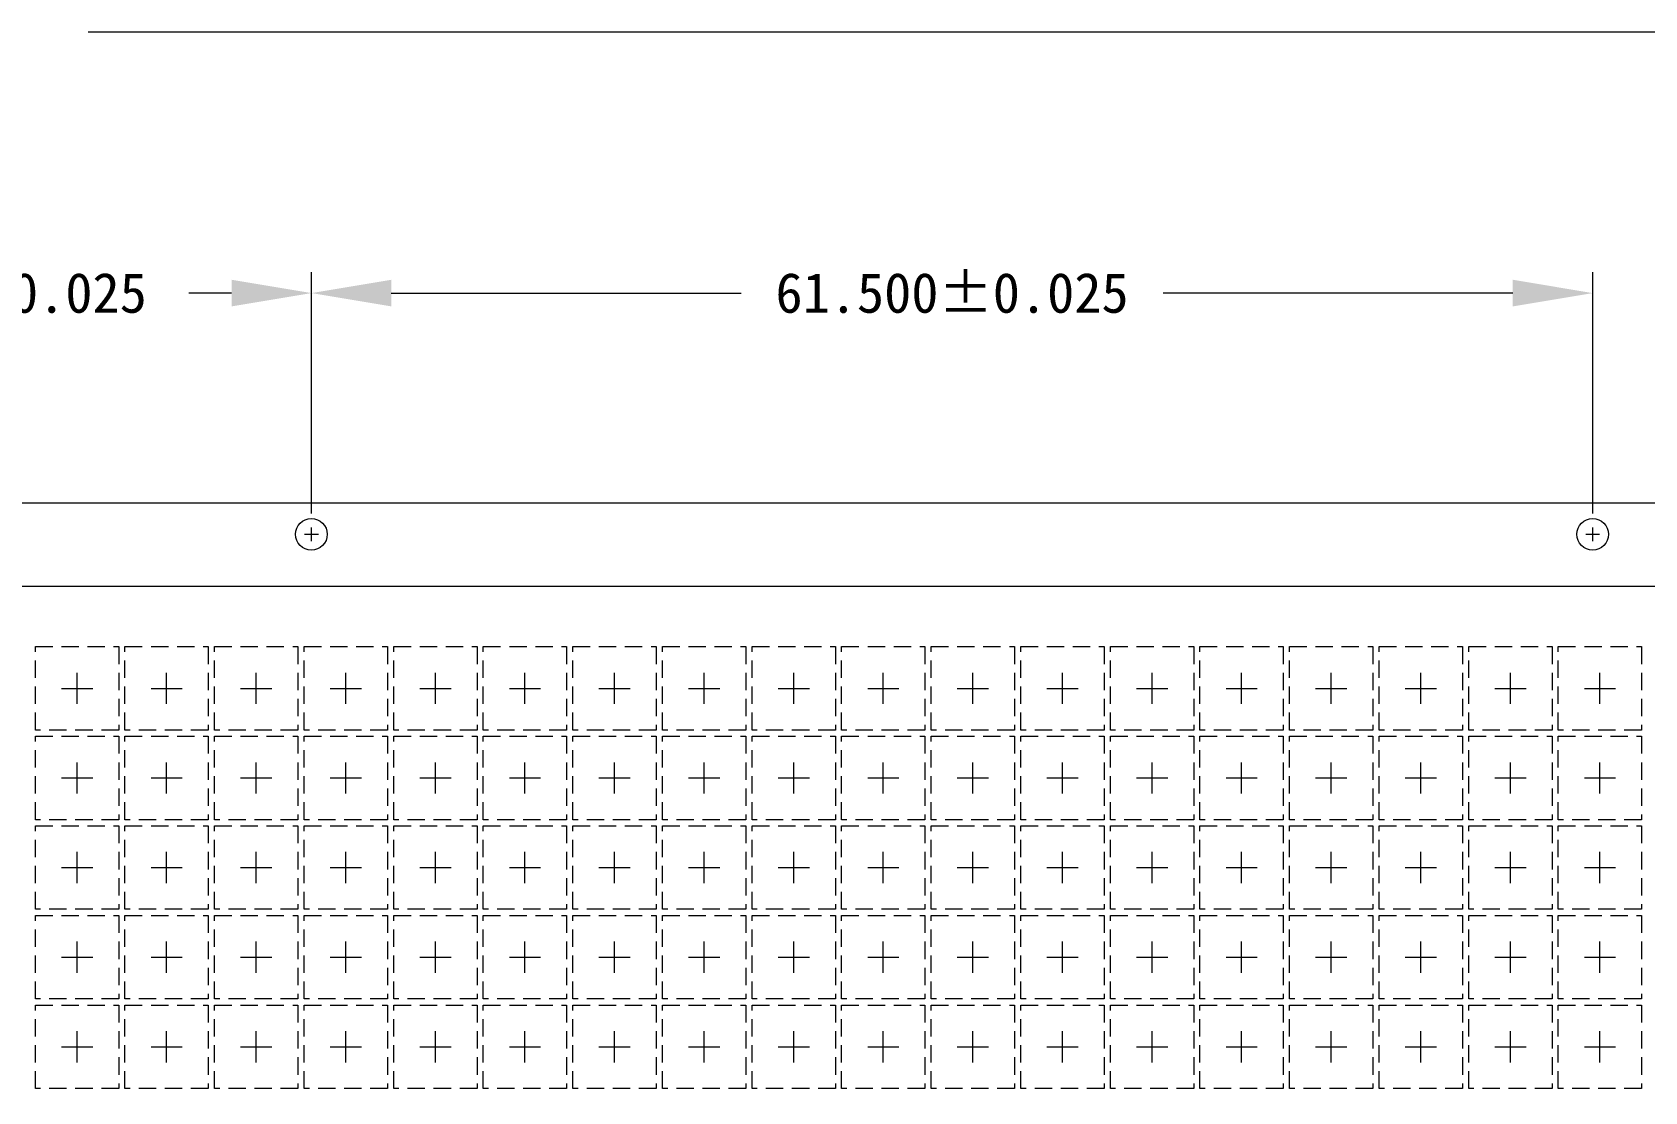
# Model space of a CAD drawing. Header units: millimetres. Extents: x 2103 to 2391, y 501 to 745.
# Drawn here: x 2191.66 to 2214.88, y 596.12 to 611.37 of the extents above; entities that cross this region are included whole.
import ezdxf

# ---------------------------------------------------------------- set-up
doc = ezdxf.new("R2010")
doc.units = ezdxf.units.MM
for name, pattern in [('CENTER', [2, 1.25, -0.25, 0.25, -0.25]), ('DASHED', [0.75, 0.5, -0.25]), ('HIDDEN', [0.375, 0.25, -0.125])]:
    doc.linetypes.add(name, pattern=pattern)
for name, color, linetype, lineweight in [('1', 7, 'Continuous', 18), ('1D', 4, 'Continuous', 18), ('PKG', 6, 'HIDDEN', 9)]:
    doc.layers.add(name, color=color, linetype=linetype, lineweight=lineweight)
doc.layers.add('中心线', color=1, linetype='CENTER')
doc.layers.add('标注', color=4, linetype='Continuous')
doc.styles.add('宋体', font='')
doc.styles.get('宋体').set_extended_font_data('宋体')

msp = doc.modelspace()

# ---------------------------------------------------------------- hatches: boundary and pattern name
at = {"layer": '标注', "lineweight": 0}
for points in [[(2194.52522, 607.80399), (2194.52522, 607.42066), (2195.67522, 607.61232)], [(2196.82522, 607.80399), (2196.82522, 607.42066), (2195.67522, 607.61232)], [(2212.97522, 607.80399), (2212.97522, 607.42066), (2214.12522, 607.61232)]]:
    msp.add_hatch(color=256, dxfattribs=at).paths.add_polyline_path(points, flags=0)

# ---------------------------------------------------------------- linework, layer by layer
at = {"color": 6, "linetype": 'ByBlock', "lineweight": 0}
msp.add_lwpolyline([(2147.00022, 581.49453), (2147.00022, 581.49453), (2147.00022, 584.64453), (2147.18022, 584.64453, 0.41421356), (2147.30022, 584.76453), (2147.30022, 590.52453, 0.41421356), (2147.18022, 590.64453), (2147.00022, 590.64453), (2147.00022, 595.14453), (2147.18022, 595.14453, 0.41421356), (2147.30022, 595.26453), (2147.30022, 601.02453, 0.41421356), (2147.18022, 601.14453), (2147.00022, 601.14453), (2147.00022, 604.29453), (2147.00022, 604.29453), (2147.00022, 604.29453), (2147.30022, 604.59453), (2224.10022, 604.59453)], format="xyb", dxfattribs=at)
at = {"layer": '1', "lineweight": 0}
for centre in [(2195.67522, 604.14093), (2214.12522, 604.14093)]:
    msp.add_circle(centre, 0.2286, dxfattribs=at)
at = {"layer": '1D', "lineweight": 0}
for p, q in [((2195.67522, 604.04093), (2195.67522, 604.24093)), ((2214.12522, 604.04093), (2214.12522, 604.24093)), ((2195.57522, 604.14093), (2195.77522, 604.14093)), ((2214.02522, 604.14093), (2214.22522, 604.14093))]:
    msp.add_line(p, q, dxfattribs=at)
msp.add_lwpolyline([(2148.35022, 603.39453), (2223.35022, 603.39453), (2223.35022, 582.39453), (2148.35022, 582.39453)], close=True, dxfattribs=at)
at = {"layer": 'PKG', "color": 2, "linetype": 'DASHED', "lineweight": 0, "ltscale": 0.5}
for points in [[(2191.70022, 602.52453), (2192.90022, 602.52453), (2192.90022, 601.32453), (2191.70022, 601.32453)], [(2192.99022, 602.52453), (2194.19022, 602.52453), (2194.19022, 601.32453), (2192.99022, 601.32453)], [(2194.28022, 602.52453), (2195.48022, 602.52453), (2195.48022, 601.32453), (2194.28022, 601.32453)], [(2195.57022, 602.52453), (2196.77022, 602.52453), (2196.77022, 601.32453), (2195.57022, 601.32453)], [(2196.86022, 602.52453), (2198.06022, 602.52453), (2198.06022, 601.32453), (2196.86022, 601.32453)], [(2198.15022, 602.52453), (2199.35022, 602.52453), (2199.35022, 601.32453), (2198.15022, 601.32453)], [(2199.44022, 602.52453), (2200.64022, 602.52453), (2200.64022, 601.32453), (2199.44022, 601.32453)], [(2200.73022, 602.52453), (2201.93022, 602.52453), (2201.93022, 601.32453), (2200.73022, 601.32453)], [(2202.02022, 602.52453), (2203.22022, 602.52453), (2203.22022, 601.32453), (2202.02022, 601.32453)], [(2203.31022, 602.52453), (2204.51022, 602.52453), (2204.51022, 601.32453), (2203.31022, 601.32453)], [(2204.60022, 602.52453), (2205.80022, 602.52453), (2205.80022, 601.32453), (2204.60022, 601.32453)], [(2205.89022, 602.52453), (2207.09022, 602.52453), (2207.09022, 601.32453), (2205.89022, 601.32453)], [(2207.18022, 602.52453), (2208.38022, 602.52453), (2208.38022, 601.32453), (2207.18022, 601.32453)], [(2208.47022, 602.52453), (2209.67022, 602.52453), (2209.67022, 601.32453), (2208.47022, 601.32453)], [(2209.76022, 602.52453), (2210.96022, 602.52453), (2210.96022, 601.32453), (2209.76022, 601.32453)], [(2211.05022, 602.52453), (2212.25022, 602.52453), (2212.25022, 601.32453), (2211.05022, 601.32453)], [(2212.34022, 602.52453), (2213.54022, 602.52453), (2213.54022, 601.32453), (2212.34022, 601.32453)], [(2213.63022, 602.52453), (2214.83022, 602.52453), (2214.83022, 601.32453), (2213.63022, 601.32453)], [(2191.70022, 601.23453), (2192.90022, 601.23453), (2192.90022, 600.03453), (2191.70022, 600.03453)], [(2192.99022, 601.23453), (2194.19022, 601.23453), (2194.19022, 600.03453), (2192.99022, 600.03453)], [(2194.28022, 601.23453), (2195.48022, 601.23453), (2195.48022, 600.03453), (2194.28022, 600.03453)], [(2195.57022, 601.23453), (2196.77022, 601.23453), (2196.77022, 600.03453), (2195.57022, 600.03453)], [(2196.86022, 601.23453), (2198.06022, 601.23453), (2198.06022, 600.03453), (2196.86022, 600.03453)], [(2198.15022, 601.23453), (2199.35022, 601.23453), (2199.35022, 600.03453), (2198.15022, 600.03453)], [(2199.44022, 601.23453), (2200.64022, 601.23453), (2200.64022, 600.03453), (2199.44022, 600.03453)], [(2200.73022, 601.23453), (2201.93022, 601.23453), (2201.93022, 600.03453), (2200.73022, 600.03453)], [(2202.02022, 601.23453), (2203.22022, 601.23453), (2203.22022, 600.03453), (2202.02022, 600.03453)], [(2203.31022, 601.23453), (2204.51022, 601.23453), (2204.51022, 600.03453), (2203.31022, 600.03453)], [(2204.60022, 601.23453), (2205.80022, 601.23453), (2205.80022, 600.03453), (2204.60022, 600.03453)], [(2205.89022, 601.23453), (2207.09022, 601.23453), (2207.09022, 600.03453), (2205.89022, 600.03453)], [(2207.18022, 601.23453), (2208.38022, 601.23453), (2208.38022, 600.03453), (2207.18022, 600.03453)], [(2208.47022, 601.23453), (2209.67022, 601.23453), (2209.67022, 600.03453), (2208.47022, 600.03453)], [(2209.76022, 601.23453), (2210.96022, 601.23453), (2210.96022, 600.03453), (2209.76022, 600.03453)], [(2211.05022, 601.23453), (2212.25022, 601.23453), (2212.25022, 600.03453), (2211.05022, 600.03453)], [(2212.34022, 601.23453), (2213.54022, 601.23453), (2213.54022, 600.03453), (2212.34022, 600.03453)], [(2213.63022, 601.23453), (2214.83022, 601.23453), (2214.83022, 600.03453), (2213.63022, 600.03453)], [(2191.70022, 599.94453), (2192.90022, 599.94453), (2192.90022, 598.74453), (2191.70022, 598.74453)], [(2192.99022, 599.94453), (2194.19022, 599.94453), (2194.19022, 598.74453), (2192.99022, 598.74453)], [(2194.28022, 599.94453), (2195.48022, 599.94453), (2195.48022, 598.74453), (2194.28022, 598.74453)], [(2195.57022, 599.94453), (2196.77022, 599.94453), (2196.77022, 598.74453), (2195.57022, 598.74453)], [(2196.86022, 599.94453), (2198.06022, 599.94453), (2198.06022, 598.74453), (2196.86022, 598.74453)], [(2198.15022, 599.94453), (2199.35022, 599.94453), (2199.35022, 598.74453), (2198.15022, 598.74453)], [(2199.44022, 599.94453), (2200.64022, 599.94453), (2200.64022, 598.74453), (2199.44022, 598.74453)], [(2200.73022, 599.94453), (2201.93022, 599.94453), (2201.93022, 598.74453), (2200.73022, 598.74453)], [(2202.02022, 599.94453), (2203.22022, 599.94453), (2203.22022, 598.74453), (2202.02022, 598.74453)], [(2203.31022, 599.94453), (2204.51022, 599.94453), (2204.51022, 598.74453), (2203.31022, 598.74453)], [(2204.60022, 599.94453), (2205.80022, 599.94453), (2205.80022, 598.74453), (2204.60022, 598.74453)], [(2205.89022, 599.94453), (2207.09022, 599.94453), (2207.09022, 598.74453), (2205.89022, 598.74453)], [(2207.18022, 599.94453), (2208.38022, 599.94453), (2208.38022, 598.74453), (2207.18022, 598.74453)], [(2208.47022, 599.94453), (2209.67022, 599.94453), (2209.67022, 598.74453), (2208.47022, 598.74453)], [(2209.76022, 599.94453), (2210.96022, 599.94453), (2210.96022, 598.74453), (2209.76022, 598.74453)], [(2211.05022, 599.94453), (2212.25022, 599.94453), (2212.25022, 598.74453), (2211.05022, 598.74453)], [(2212.34022, 599.94453), (2213.54022, 599.94453), (2213.54022, 598.74453), (2212.34022, 598.74453)], [(2213.63022, 599.94453), (2214.83022, 599.94453), (2214.83022, 598.74453), (2213.63022, 598.74453)], [(2191.70022, 598.65453), (2192.90022, 598.65453), (2192.90022, 597.45453), (2191.70022, 597.45453)], [(2192.99022, 598.65453), (2194.19022, 598.65453), (2194.19022, 597.45453), (2192.99022, 597.45453)], [(2194.28022, 598.65453), (2195.48022, 598.65453), (2195.48022, 597.45453), (2194.28022, 597.45453)], [(2195.57022, 598.65453), (2196.77022, 598.65453), (2196.77022, 597.45453), (2195.57022, 597.45453)], [(2196.86022, 598.65453), (2198.06022, 598.65453), (2198.06022, 597.45453), (2196.86022, 597.45453)], [(2198.15022, 598.65453), (2199.35022, 598.65453), (2199.35022, 597.45453), (2198.15022, 597.45453)], [(2199.44022, 598.65453), (2200.64022, 598.65453), (2200.64022, 597.45453), (2199.44022, 597.45453)], [(2200.73022, 598.65453), (2201.93022, 598.65453), (2201.93022, 597.45453), (2200.73022, 597.45453)], [(2202.02022, 598.65453), (2203.22022, 598.65453), (2203.22022, 597.45453), (2202.02022, 597.45453)], [(2203.31022, 598.65453), (2204.51022, 598.65453), (2204.51022, 597.45453), (2203.31022, 597.45453)], [(2204.60022, 598.65453), (2205.80022, 598.65453), (2205.80022, 597.45453), (2204.60022, 597.45453)], [(2205.89022, 598.65453), (2207.09022, 598.65453), (2207.09022, 597.45453), (2205.89022, 597.45453)], [(2207.18022, 598.65453), (2208.38022, 598.65453), (2208.38022, 597.45453), (2207.18022, 597.45453)], [(2208.47022, 598.65453), (2209.67022, 598.65453), (2209.67022, 597.45453), (2208.47022, 597.45453)], [(2209.76022, 598.65453), (2210.96022, 598.65453), (2210.96022, 597.45453), (2209.76022, 597.45453)], [(2211.05022, 598.65453), (2212.25022, 598.65453), (2212.25022, 597.45453), (2211.05022, 597.45453)], [(2212.34022, 598.65453), (2213.54022, 598.65453), (2213.54022, 597.45453), (2212.34022, 597.45453)], [(2213.63022, 598.65453), (2214.83022, 598.65453), (2214.83022, 597.45453), (2213.63022, 597.45453)], [(2191.70022, 597.36453), (2192.90022, 597.36453), (2192.90022, 596.16453), (2191.70022, 596.16453)], [(2192.99022, 597.36453), (2194.19022, 597.36453), (2194.19022, 596.16453), (2192.99022, 596.16453)], [(2194.28022, 597.36453), (2195.48022, 597.36453), (2195.48022, 596.16453), (2194.28022, 596.16453)], [(2195.57022, 597.36453), (2196.77022, 597.36453), (2196.77022, 596.16453), (2195.57022, 596.16453)], [(2196.86022, 597.36453), (2198.06022, 597.36453), (2198.06022, 596.16453), (2196.86022, 596.16453)], [(2198.15022, 597.36453), (2199.35022, 597.36453), (2199.35022, 596.16453), (2198.15022, 596.16453)], [(2199.44022, 597.36453), (2200.64022, 597.36453), (2200.64022, 596.16453), (2199.44022, 596.16453)], [(2200.73022, 597.36453), (2201.93022, 597.36453), (2201.93022, 596.16453), (2200.73022, 596.16453)], [(2202.02022, 597.36453), (2203.22022, 597.36453), (2203.22022, 596.16453), (2202.02022, 596.16453)], [(2203.31022, 597.36453), (2204.51022, 597.36453), (2204.51022, 596.16453), (2203.31022, 596.16453)], [(2204.60022, 597.36453), (2205.80022, 597.36453), (2205.80022, 596.16453), (2204.60022, 596.16453)], [(2205.89022, 597.36453), (2207.09022, 597.36453), (2207.09022, 596.16453), (2205.89022, 596.16453)], [(2207.18022, 597.36453), (2208.38022, 597.36453), (2208.38022, 596.16453), (2207.18022, 596.16453)], [(2208.47022, 597.36453), (2209.67022, 597.36453), (2209.67022, 596.16453), (2208.47022, 596.16453)], [(2209.76022, 597.36453), (2210.96022, 597.36453), (2210.96022, 596.16453), (2209.76022, 596.16453)], [(2211.05022, 597.36453), (2212.25022, 597.36453), (2212.25022, 596.16453), (2211.05022, 596.16453)], [(2212.34022, 597.36453), (2213.54022, 597.36453), (2213.54022, 596.16453), (2212.34022, 596.16453)], [(2213.63022, 597.36453), (2214.83022, 597.36453), (2214.83022, 596.16453), (2213.63022, 596.16453)]]:
    msp.add_lwpolyline(points, close=True, dxfattribs=at)
at = {"layer": '中心线', "color": 1, "linetype": 'CENTER', "lineweight": 0, "ltscale": 0.5}
for p, q in [((2192.30022, 601.69953), (2192.30022, 602.14953)), ((2193.59022, 601.69953), (2193.59022, 602.14953)), ((2194.88022, 601.69953), (2194.88022, 602.14953)), ((2196.17022, 601.69953), (2196.17022, 602.14953)), ((2197.46022, 601.69953), (2197.46022, 602.14953)), ((2198.75022, 601.69953), (2198.75022, 602.14953)), ((2200.04022, 601.69953), (2200.04022, 602.14953)), ((2201.33022, 601.69953), (2201.33022, 602.14953)), ((2202.62022, 601.69953), (2202.62022, 602.14953)), ((2203.91022, 601.69953), (2203.91022, 602.14953)), ((2205.20022, 601.69953), (2205.20022, 602.14953)), ((2206.49022, 601.69953), (2206.49022, 602.14953)), ((2207.78022, 601.69953), (2207.78022, 602.14953)), ((2209.07022, 601.69953), (2209.07022, 602.14953)), ((2210.36022, 601.69953), (2210.36022, 602.14953)), ((2211.65022, 601.69953), (2211.65022, 602.14953)), ((2212.94022, 601.69953), (2212.94022, 602.14953)), ((2214.23022, 601.69953), (2214.23022, 602.14953)), ((2192.07522, 601.92453), (2192.52522, 601.92453)), ((2193.36522, 601.92453), (2193.81522, 601.92453)), ((2194.65522, 601.92453), (2195.10522, 601.92453)), ((2195.94522, 601.92453), (2196.39522, 601.92453)), ((2197.23522, 601.92453), (2197.68522, 601.92453)), ((2198.52522, 601.92453), (2198.97522, 601.92453)), ((2199.81522, 601.92453), (2200.26522, 601.92453)), ((2201.10522, 601.92453), (2201.55522, 601.92453)), ((2202.39522, 601.92453), (2202.84522, 601.92453)), ((2203.68522, 601.92453), (2204.13522, 601.92453)), ((2204.97522, 601.92453), (2205.42522, 601.92453)), ((2206.26522, 601.92453), (2206.71522, 601.92453)), ((2207.55522, 601.92453), (2208.00522, 601.92453)), ((2208.84522, 601.92453), (2209.29522, 601.92453)), ((2210.13522, 601.92453), (2210.58522, 601.92453)), ((2211.42522, 601.92453), (2211.87522, 601.92453)), ((2212.71522, 601.92453), (2213.16522, 601.92453)), ((2214.00522, 601.92453), (2214.45522, 601.92453)), ((2192.30022, 600.40953), (2192.30022, 600.85953)), ((2193.59022, 600.40953), (2193.59022, 600.85953)), ((2194.88022, 600.40953), (2194.88022, 600.85953)), ((2196.17022, 600.40953), (2196.17022, 600.85953)), ((2197.46022, 600.40953), (2197.46022, 600.85953)), ((2198.75022, 600.40953), (2198.75022, 600.85953)), ((2200.04022, 600.40953), (2200.04022, 600.85953)), ((2201.33022, 600.40953), (2201.33022, 600.85953)), ((2202.62022, 600.40953), (2202.62022, 600.85953)), ((2203.91022, 600.40953), (2203.91022, 600.85953)), ((2205.20022, 600.40953), (2205.20022, 600.85953)), ((2206.49022, 600.40953), (2206.49022, 600.85953)), ((2207.78022, 600.40953), (2207.78022, 600.85953)), ((2209.07022, 600.40953), (2209.07022, 600.85953)), ((2210.36022, 600.40953), (2210.36022, 600.85953)), ((2211.65022, 600.40953), (2211.65022, 600.85953)), ((2212.94022, 600.40953), (2212.94022, 600.85953)), ((2214.23022, 600.40953), (2214.23022, 600.85953)), ((2192.07522, 600.63453), (2192.52522, 600.63453)), ((2193.36522, 600.63453), (2193.81522, 600.63453)), ((2194.65522, 600.63453), (2195.10522, 600.63453)), ((2195.94522, 600.63453), (2196.39522, 600.63453)), ((2197.23522, 600.63453), (2197.68522, 600.63453)), ((2198.52522, 600.63453), (2198.97522, 600.63453)), ((2199.81522, 600.63453), (2200.26522, 600.63453)), ((2201.10522, 600.63453), (2201.55522, 600.63453)), ((2202.39522, 600.63453), (2202.84522, 600.63453)), ((2203.68522, 600.63453), (2204.13522, 600.63453)), ((2204.97522, 600.63453), (2205.42522, 600.63453)), ((2206.26522, 600.63453), (2206.71522, 600.63453)), ((2207.55522, 600.63453), (2208.00522, 600.63453)), ((2208.84522, 600.63453), (2209.29522, 600.63453)), ((2210.13522, 600.63453), (2210.58522, 600.63453)), ((2211.42522, 600.63453), (2211.87522, 600.63453)), ((2212.71522, 600.63453), (2213.16522, 600.63453)), ((2214.00522, 600.63453), (2214.45522, 600.63453)), ((2192.30022, 599.11953), (2192.30022, 599.56953)), ((2193.59022, 599.11953), (2193.59022, 599.56953)), ((2194.88022, 599.11953), (2194.88022, 599.56953)), ((2196.17022, 599.11953), (2196.17022, 599.56953)), ((2197.46022, 599.11953), (2197.46022, 599.56953)), ((2198.75022, 599.11953), (2198.75022, 599.56953)), ((2200.04022, 599.11953), (2200.04022, 599.56953)), ((2201.33022, 599.11953), (2201.33022, 599.56953)), ((2202.62022, 599.11953), (2202.62022, 599.56953)), ((2203.91022, 599.11953), (2203.91022, 599.56953)), ((2205.20022, 599.11953), (2205.20022, 599.56953)), ((2206.49022, 599.11953), (2206.49022, 599.56953)), ((2207.78022, 599.11953), (2207.78022, 599.56953)), ((2209.07022, 599.11953), (2209.07022, 599.56953)), ((2210.36022, 599.11953), (2210.36022, 599.56953)), ((2211.65022, 599.11953), (2211.65022, 599.56953)), ((2212.94022, 599.11953), (2212.94022, 599.56953)), ((2214.23022, 599.11953), (2214.23022, 599.56953)), ((2192.07522, 599.34453), (2192.52522, 599.34453)), ((2193.36522, 599.34453), (2193.81522, 599.34453)), ((2194.65522, 599.34453), (2195.10522, 599.34453)), ((2195.94522, 599.34453), (2196.39522, 599.34453)), ((2197.23522, 599.34453), (2197.68522, 599.34453)), ((2198.52522, 599.34453), (2198.97522, 599.34453)), ((2199.81522, 599.34453), (2200.26522, 599.34453)), ((2201.10522, 599.34453), (2201.55522, 599.34453)), ((2202.39522, 599.34453), (2202.84522, 599.34453)), ((2203.68522, 599.34453), (2204.13522, 599.34453)), ((2204.97522, 599.34453), (2205.42522, 599.34453)), ((2206.26522, 599.34453), (2206.71522, 599.34453)), ((2207.55522, 599.34453), (2208.00522, 599.34453)), ((2208.84522, 599.34453), (2209.29522, 599.34453)), ((2210.13522, 599.34453), (2210.58522, 599.34453)), ((2211.42522, 599.34453), (2211.87522, 599.34453)), ((2212.71522, 599.34453), (2213.16522, 599.34453)), ((2214.00522, 599.34453), (2214.45522, 599.34453)), ((2192.30022, 597.82953), (2192.30022, 598.27953)), ((2193.59022, 597.82953), (2193.59022, 598.27953)), ((2194.88022, 597.82953), (2194.88022, 598.27953)), ((2196.17022, 597.82953), (2196.17022, 598.27953)), ((2197.46022, 597.82953), (2197.46022, 598.27953)), ((2198.75022, 597.82953), (2198.75022, 598.27953)), ((2200.04022, 597.82953), (2200.04022, 598.27953)), ((2201.33022, 597.82953), (2201.33022, 598.27953)), ((2202.62022, 597.82953), (2202.62022, 598.27953)), ((2203.91022, 597.82953), (2203.91022, 598.27953)), ((2205.20022, 597.82953), (2205.20022, 598.27953)), ((2206.49022, 597.82953), (2206.49022, 598.27953)), ((2207.78022, 597.82953), (2207.78022, 598.27953)), ((2209.07022, 597.82953), (2209.07022, 598.27953)), ((2210.36022, 597.82953), (2210.36022, 598.27953)), ((2211.65022, 597.82953), (2211.65022, 598.27953)), ((2212.94022, 597.82953), (2212.94022, 598.27953)), ((2214.23022, 597.82953), (2214.23022, 598.27953)), ((2192.07522, 598.05453), (2192.52522, 598.05453)), ((2193.36522, 598.05453), (2193.81522, 598.05453)), ((2194.65522, 598.05453), (2195.10522, 598.05453)), ((2195.94522, 598.05453), (2196.39522, 598.05453)), ((2197.23522, 598.05453), (2197.68522, 598.05453)), ((2198.52522, 598.05453), (2198.97522, 598.05453)), ((2199.81522, 598.05453), (2200.26522, 598.05453)), ((2201.10522, 598.05453), (2201.55522, 598.05453)), ((2202.39522, 598.05453), (2202.84522, 598.05453)), ((2203.68522, 598.05453), (2204.13522, 598.05453)), ((2204.97522, 598.05453), (2205.42522, 598.05453)), ((2206.26522, 598.05453), (2206.71522, 598.05453)), ((2207.55522, 598.05453), (2208.00522, 598.05453)), ((2208.84522, 598.05453), (2209.29522, 598.05453)), ((2210.13522, 598.05453), (2210.58522, 598.05453)), ((2211.42522, 598.05453), (2211.87522, 598.05453)), ((2212.71522, 598.05453), (2213.16522, 598.05453)), ((2214.00522, 598.05453), (2214.45522, 598.05453)), ((2192.30022, 596.53953), (2192.30022, 596.98953)), ((2193.59022, 596.53953), (2193.59022, 596.98953)), ((2194.88022, 596.53953), (2194.88022, 596.98953)), ((2196.17022, 596.53953), (2196.17022, 596.98953)), ((2197.46022, 596.53953), (2197.46022, 596.98953)), ((2198.75022, 596.53953), (2198.75022, 596.98953)), ((2200.04022, 596.53953), (2200.04022, 596.98953)), ((2201.33022, 596.53953), (2201.33022, 596.98953)), ((2202.62022, 596.53953), (2202.62022, 596.98953)), ((2203.91022, 596.53953), (2203.91022, 596.98953)), ((2205.20022, 596.53953), (2205.20022, 596.98953)), ((2206.49022, 596.53953), (2206.49022, 596.98953)), ((2207.78022, 596.53953), (2207.78022, 596.98953)), ((2209.07022, 596.53953), (2209.07022, 596.98953)), ((2210.36022, 596.53953), (2210.36022, 596.98953)), ((2211.65022, 596.53953), (2211.65022, 596.98953)), ((2212.94022, 596.53953), (2212.94022, 596.98953)), ((2214.23022, 596.53953), (2214.23022, 596.98953)), ((2192.07522, 596.76453), (2192.52522, 596.76453)), ((2193.36522, 596.76453), (2193.81522, 596.76453)), ((2194.65522, 596.76453), (2195.10522, 596.76453)), ((2195.94522, 596.76453), (2196.39522, 596.76453)), ((2197.23522, 596.76453), (2197.68522, 596.76453)), ((2198.52522, 596.76453), (2198.97522, 596.76453)), ((2199.81522, 596.76453), (2200.26522, 596.76453)), ((2201.10522, 596.76453), (2201.55522, 596.76453)), ((2202.39522, 596.76453), (2202.84522, 596.76453)), ((2203.68522, 596.76453), (2204.13522, 596.76453)), ((2204.97522, 596.76453), (2205.42522, 596.76453)), ((2206.26522, 596.76453), (2206.71522, 596.76453)), ((2207.55522, 596.76453), (2208.00522, 596.76453)), ((2208.84522, 596.76453), (2209.29522, 596.76453)), ((2210.13522, 596.76453), (2210.58522, 596.76453)), ((2211.42522, 596.76453), (2211.87522, 596.76453)), ((2212.71522, 596.76453), (2213.16522, 596.76453)), ((2214.00522, 596.76453), (2214.45522, 596.76453))]:
    msp.add_line(p, q, dxfattribs=at)
at = {"layer": '标注', "lineweight": 0}
for p, q in [((2223.25022, 611.36558), (2192.46212, 611.36558)), ((2195.67522, 604.44093), (2195.67522, 607.91232)), ((2195.67522, 604.44093), (2195.67522, 607.91232)), ((2214.12522, 604.44093), (2214.12522, 607.91232)), ((2214.12522, 604.44093), (2214.12522, 607.91232)), ((2194.52522, 607.61232), (2193.91034, 607.61232)), ((2196.82522, 607.61232), (2201.86212, 607.61232)), ((2212.97522, 607.61232), (2207.93831, 607.61232))]:
    msp.add_line(p, q, dxfattribs=at)

# ---------------------------------------------------------------- texts
at = {"layer": '标注', "lineweight": 0, "char_height": 0.575, "attachment_point": 5, "style": '宋体'}
for s, insert, width in [('32.750%%P0.025', (2190.76272, 607.61232), 18.0714286), ('61.500%%P0.025', (2204.90022, 607.61232), 17.9892857)]:
    msp.add_mtext(s, dxfattribs=dict(at, insert=insert, width=width))

doc.saveas('drawing.dxf')
